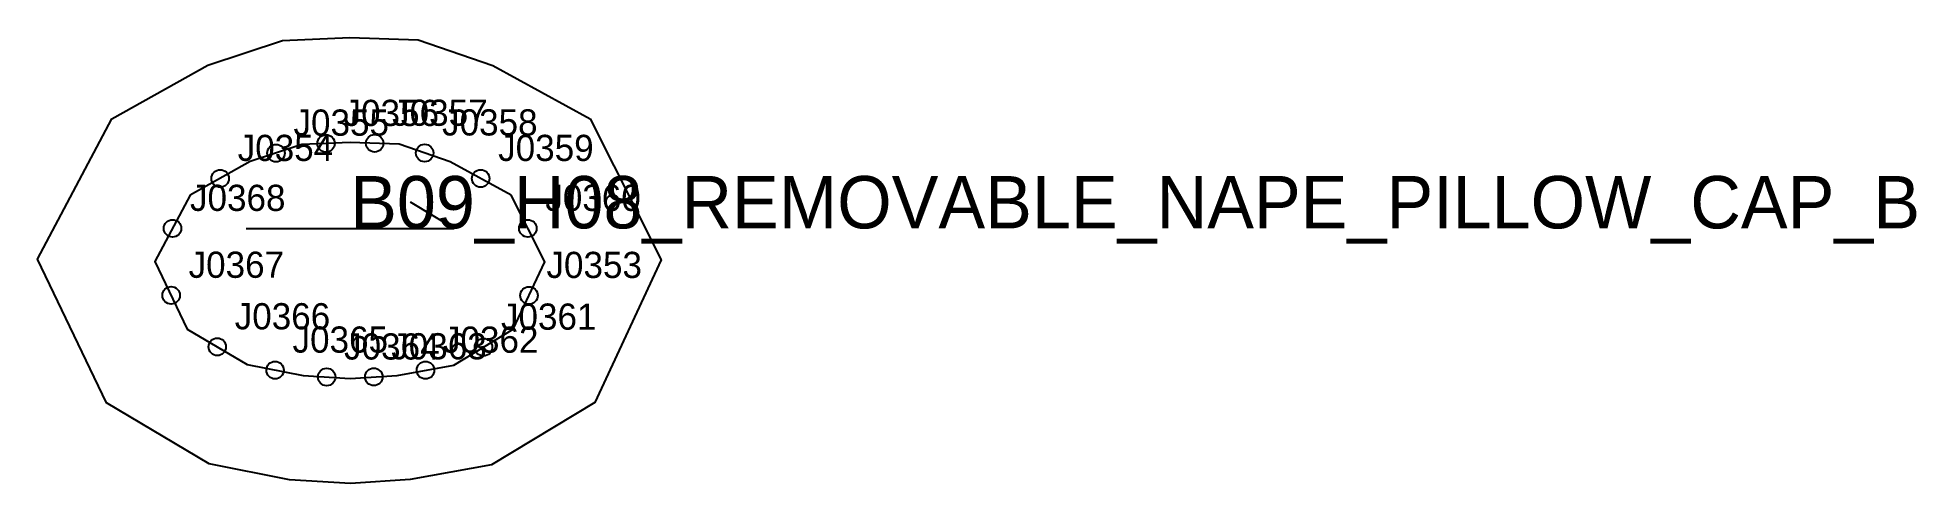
# Model space of a CAD drawing. Header units: millimetres. Extents: x -36 to 179, y -25 to 26.
import ezdxf

# ---------------------------------------------------------------- set-up
doc = ezdxf.new("R2010")
doc.units = ezdxf.units.MM
for name, color, linetype in [('CUT', 1, 'Continuous'), ('GRAIN', 3, 'Continuous'), ('LABEL', 7, 'Continuous'), ('NOTCH', 2, 'Continuous'), ('SEW', 5, 'Continuous')]:
    doc.layers.add(name, color=color, linetype=linetype)

msp = doc.modelspace()

# ---------------------------------------------------------------- linework, layer by layer
at = {"layer": 'CUT'}
msp.add_lwpolyline([(27.45, 16.34), (35.59, 0.19), (27.99, -16.12), (16.15, -23.28), (6.85, -24.96), (0.03, -25.41), (-6.95, -24.99), (-16.15, -23.17), (-27.9, -16.19), (-35.8, 0.27), (-27.29, 16.35), (-16.3, 22.48), (-7.75, 25.32), (-0.05, 25.66), (7.79, 25.38), (16.32, 22.45), (27.45, 16.34)], close=True, dxfattribs=at)
at = {"layer": 'GRAIN'}
for p, q in [((11.89, 3.8), (6.89, 6.8)), ((-11.91, 3.8), (11.89, 3.8))]:
    msp.add_line(p, q, dxfattribs=at)
at = {"layer": 'NOTCH'}
for centre in [(-8.5, 12.42), (-2.77, 13.53), (2.79, 13.55), (8.51, 12.44), (-14.89, 9.52), (14.93, 9.52), (-20.35, 3.8), (20.33, 3.8), (-20.51, -3.86), (20.46, -3.88), (-15.23, -9.76), (15.25, -9.8), (-8.61, -12.43), (-2.71, -13.22), (2.69, -13.2), (8.61, -12.44)]:
    msp.add_circle(centre, 1, dxfattribs=at)
at = {"layer": 'SEW'}
msp.add_lwpolyline([(18.41, 7.61), (11.45, 11.43), (5.58, 13.45), (0, 13.65), (-5.55, 13.4), (-11.45, 11.45), (-18.34, 7.6), (-22.36, 0), (-18.66, -7.72), (-11.8, -11.79), (-5.41, -13.06), (-0.01, -13.38), (5.38, -13.03), (11.84, -11.86), (18.66, -7.74), (22.26, -0.01)], close=True, dxfattribs=at)

# ---------------------------------------------------------------- texts
at = {"layer": 'LABEL'}
for s, height, p in [('J0355', 3, (-6.5, 14.42)), ('J0356', 3, (-0.77, 15.53)), ('J0357', 3, (4.79, 15.55)), ('J0358', 3, (10.51, 14.44)), ('J0354', 3, (-12.89, 11.52)), ('J0359', 3, (16.93, 11.52)), ('J0368', 3, (-18.35, 5.8)), ('B09_H08_REMOVABLE_NAPE_PILLOW_CAP_B', 6, (-0.01, 3.8)), ('J0360', 3, (22.33, 5.8)), ('J0367', 3, (-18.51, -1.86)), ('J0353', 3, (22.46, -1.88)), ('J0366', 3, (-13.23, -7.76)), ('J0361', 3, (17.25, -7.8)), ('J0365', 3, (-6.61, -10.43)), ('J0364', 3, (-0.71, -11.22)), ('J0363', 3, (4.69, -11.2)), ('J0362', 3, (10.61, -10.44))]:
    msp.add_text(s, height=height, dxfattribs=at).set_placement(p)

doc.saveas('drawing.dxf')
